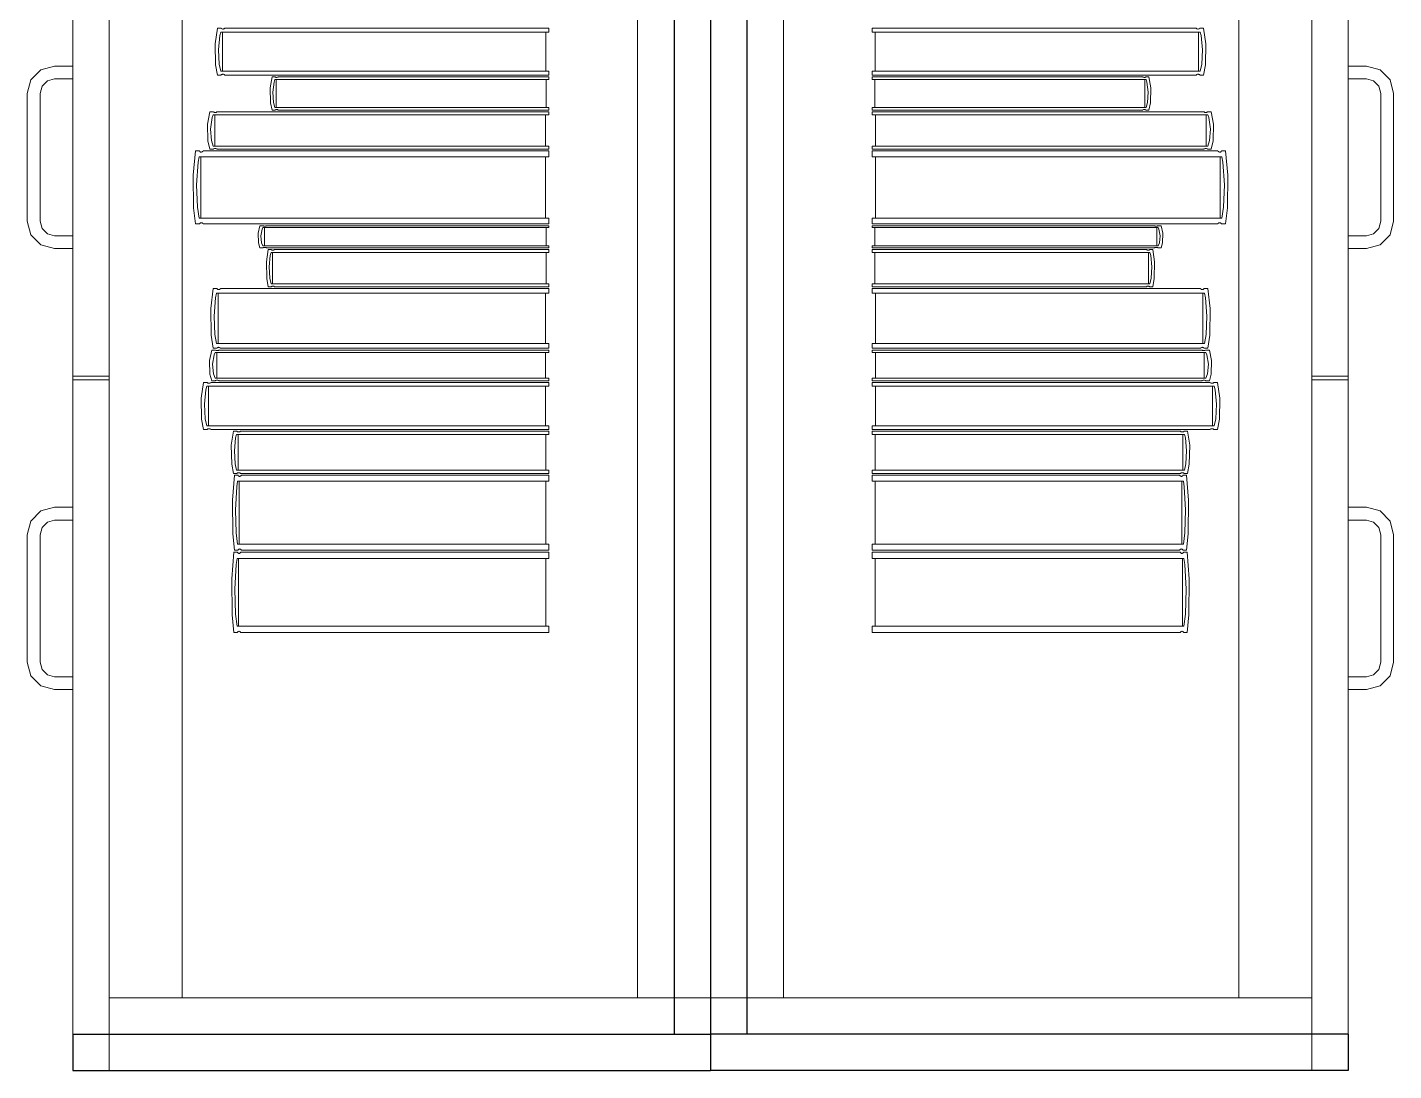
# Model space of a CAD drawing. Header units: inches. Extents: x -19 to 5698, y -728 to 92.
# Drawn here: x 105.477 to 106.227, y 38.098 to 38.671 of the extents above; entities that cross this region are included whole.
import ezdxf

# ---------------------------------------------------------------- set-up
doc = ezdxf.new("R2010")
doc.units = ezdxf.units.IN
doc.header["$MEASUREMENT"] = 0
doc.set_wipeout_variables(frame=1)
doc.linetypes.add('Wipeout_Contour', pattern=[1, 0, -1])
doc.layers.add('Interior - Mobiliario', color=7, linetype='Continuous')

msp = doc.modelspace()

# ---------------------------------------------------------------- linework, layer by layer
at = {"layer": 'Interior - Mobiliario', "color": 175, "linetype": 'Continuous', "lineweight": 13}
for p, q in [((105.52193, 38.11827), (105.52193, 39.57827)), ((105.83193, 39.57827), (105.83193, 38.11827)), ((105.87193, 39.57827), (105.87193, 38.11827)), ((106.18193, 38.11827), (106.18193, 39.57827)), ((105.52193, 38.13827), (105.52193, 39.55827)), ((105.56193, 39.55827), (105.56193, 38.13827)), ((105.81193, 38.13827), (105.81193, 39.55827)), ((105.89193, 38.13827), (105.89193, 39.55827)), ((106.14193, 39.55827), (106.14193, 38.13827)), ((106.18193, 38.13827), (106.18193, 39.55827)), ((105.50193, 38.83827), (105.50193, 38.47927)), ((105.52193, 38.83827), (105.52193, 38.47927)), ((106.18193, 38.83827), (106.18193, 38.47927)), ((106.20193, 38.83827), (106.20193, 38.47927)), ((105.58007, 38.6615), (105.58129, 38.67005)), ((105.58129, 38.67005), (105.58327, 38.67005)), ((105.58327, 38.67005), (105.58342, 38.66992)), ((105.58518, 38.66995), (105.58528, 38.67005)), ((105.58528, 38.67005), (105.76328, 38.67005)), ((105.76328, 38.67005), (105.76328, 38.668)), ((106.11858, 38.67005), (105.94059, 38.67005)), ((105.94059, 38.67005), (105.94059, 38.668)), ((106.11868, 38.66995), (106.11858, 38.67005)), ((106.1206, 38.67005), (106.12045, 38.66992)), ((106.12258, 38.67005), (106.1206, 38.67005)), ((106.1238, 38.6615), (106.12258, 38.67005)), ((105.58257, 38.66606), (105.58181, 38.65819)), ((105.58311, 38.668), (105.58257, 38.66606)), ((105.76328, 38.668), (105.58311, 38.668)), ((105.58342, 38.66992), (105.58365, 38.66977)), ((105.58365, 38.66977), (105.58391, 38.66967)), ((105.58391, 38.66967), (105.58417, 38.66962)), ((105.58402, 38.64645), (105.58402, 38.668)), ((105.58417, 38.66962), (105.58444, 38.66963)), ((105.58444, 38.66963), (105.5847, 38.66969)), ((105.5847, 38.66969), (105.58495, 38.6698)), ((105.58495, 38.6698), (105.58518, 38.66995)), ((105.76146, 38.668), (105.76146, 38.64645)), ((105.94059, 38.668), (106.12076, 38.668)), ((105.94241, 38.668), (105.94241, 38.64645)), ((106.11891, 38.6698), (106.11868, 38.66995)), ((106.11916, 38.66969), (106.11891, 38.6698)), ((106.11943, 38.66963), (106.11916, 38.66969)), ((106.1197, 38.66962), (106.11943, 38.66963)), ((106.11996, 38.66967), (106.1197, 38.66962)), ((106.11985, 38.64645), (106.11985, 38.668)), ((106.12021, 38.66977), (106.11996, 38.66967)), ((106.12045, 38.66992), (106.12021, 38.66977)), ((106.12076, 38.668), (106.1213, 38.66606)), ((106.1213, 38.66606), (106.12206, 38.65819)), ((105.58029, 38.65003), (105.58007, 38.6615)), ((105.58181, 38.65819), (105.58227, 38.65029)), ((106.12206, 38.65819), (106.12159, 38.65029)), ((106.12357, 38.65003), (106.1238, 38.6615)), ((105.48443, 38.64726), (105.49193, 38.64927)), ((105.49193, 38.64927), (105.50193, 38.64927)), ((105.50193, 38.64927), (105.50193, 38.64227)), ((105.58129, 38.6444), (105.58029, 38.65003)), ((105.58227, 38.65029), (105.58311, 38.64645)), ((106.12159, 38.65029), (106.12076, 38.64645)), ((106.12258, 38.6444), (106.12357, 38.65003)), ((106.21193, 38.64927), (106.20193, 38.64927)), ((106.20193, 38.64927), (106.20193, 38.64227)), ((106.21943, 38.64726), (106.21193, 38.64927)), ((105.47693, 38.63427), (105.47894, 38.64177)), ((105.47894, 38.64177), (105.48443, 38.64726)), ((105.48793, 38.6412), (105.48501, 38.63827)), ((105.49193, 38.64227), (105.48793, 38.6412)), ((105.50193, 38.64227), (105.49193, 38.64227)), ((105.58327, 38.6444), (105.58129, 38.6444)), ((105.58311, 38.64645), (105.76328, 38.64645)), ((105.58337, 38.6445), (105.58327, 38.6444)), ((105.5836, 38.64465), (105.58337, 38.6445)), ((105.58385, 38.64476), (105.5836, 38.64465)), ((105.58411, 38.64482), (105.58385, 38.64476)), ((105.58438, 38.64483), (105.58411, 38.64482)), ((105.58465, 38.64478), (105.58438, 38.64483)), ((105.5849, 38.64468), (105.58465, 38.64478)), ((105.58513, 38.64454), (105.5849, 38.64468)), ((105.58528, 38.6444), (105.58513, 38.64454)), ((105.76328, 38.6444), (105.58528, 38.6444)), ((105.6103, 38.63733), (105.61132, 38.6434)), ((105.61132, 38.6434), (105.61298, 38.6434)), ((105.61239, 38.64056), (105.61176, 38.63499)), ((105.61284, 38.64194), (105.61239, 38.64056)), ((105.76328, 38.64194), (105.61284, 38.64194)), ((105.61298, 38.6434), (105.6131, 38.6433)), ((105.6131, 38.6433), (105.6133, 38.6432)), ((105.6133, 38.6432), (105.61351, 38.64313)), ((105.61351, 38.64313), (105.61373, 38.6431)), ((105.6136, 38.62666), (105.6136, 38.64194)), ((105.61373, 38.6431), (105.61395, 38.6431)), ((105.61395, 38.6431), (105.61417, 38.64314)), ((105.61417, 38.64314), (105.61438, 38.64322)), ((105.61438, 38.64322), (105.61457, 38.64333)), ((105.61457, 38.64333), (105.61466, 38.6434)), ((105.61466, 38.6434), (105.76328, 38.6434)), ((105.76176, 38.64194), (105.76176, 38.62666)), ((105.76328, 38.64645), (105.76328, 38.6444)), ((105.76328, 38.6434), (105.76328, 38.64194)), ((106.12076, 38.64645), (105.94059, 38.64645)), ((105.94059, 38.64645), (105.94059, 38.6444)), ((105.94059, 38.6444), (106.11858, 38.6444)), ((106.08921, 38.6434), (105.94059, 38.6434)), ((105.94059, 38.6434), (105.94059, 38.64194)), ((105.94059, 38.64194), (106.09102, 38.64194)), ((105.94211, 38.64194), (105.94211, 38.62666)), ((106.08929, 38.64333), (106.08921, 38.6434)), ((106.08948, 38.64322), (106.08929, 38.64333)), ((106.08969, 38.64314), (106.08948, 38.64322)), ((106.08991, 38.6431), (106.08969, 38.64314)), ((106.09014, 38.6431), (106.08991, 38.6431)), ((106.09036, 38.64313), (106.09014, 38.6431)), ((106.09026, 38.62666), (106.09026, 38.64194)), ((106.09057, 38.6432), (106.09036, 38.64313)), ((106.09077, 38.6433), (106.09057, 38.6432)), ((106.09089, 38.6434), (106.09077, 38.6433)), ((106.09254, 38.6434), (106.09089, 38.6434)), ((106.09102, 38.64194), (106.09147, 38.64056)), ((106.09147, 38.64056), (106.09211, 38.63499)), ((106.09356, 38.63733), (106.09254, 38.6434)), ((106.11858, 38.6444), (106.11873, 38.64454)), ((106.11873, 38.64454), (106.11897, 38.64468)), ((106.11897, 38.64468), (106.11922, 38.64478)), ((106.11922, 38.64478), (106.11949, 38.64483)), ((106.11949, 38.64483), (106.11975, 38.64482)), ((106.11975, 38.64482), (106.12002, 38.64476)), ((106.12002, 38.64476), (106.12027, 38.64465)), ((106.12027, 38.64465), (106.1205, 38.6445)), ((106.1205, 38.6445), (106.1206, 38.6444)), ((106.1206, 38.6444), (106.12258, 38.6444)), ((106.20193, 38.64227), (106.21193, 38.64227)), ((106.21193, 38.64227), (106.21593, 38.6412)), ((106.21593, 38.6412), (106.21886, 38.63827)), ((106.22492, 38.64177), (106.21943, 38.64726)), ((106.22693, 38.63427), (106.22492, 38.64177)), ((105.47693, 38.56427), (105.47693, 38.63427)), ((105.48501, 38.63827), (105.48393, 38.63427)), ((105.48393, 38.63427), (105.48393, 38.56427)), ((105.61049, 38.6292), (105.6103, 38.63733)), ((105.61176, 38.63499), (105.61215, 38.62939)), ((106.09211, 38.63499), (106.09172, 38.62939)), ((106.09337, 38.6292), (106.09356, 38.63733)), ((106.21886, 38.63827), (106.21993, 38.63427)), ((106.21993, 38.63427), (106.21993, 38.56427)), ((106.22693, 38.56427), (106.22693, 38.63427)), ((105.61132, 38.62521), (105.61049, 38.6292)), ((105.61298, 38.62521), (105.61132, 38.62521)), ((105.61215, 38.62939), (105.61284, 38.62666)), ((105.61284, 38.62666), (105.76328, 38.62666)), ((105.61306, 38.62528), (105.61298, 38.62521)), ((105.61325, 38.62539), (105.61306, 38.62528)), ((105.61346, 38.62546), (105.61325, 38.62539)), ((105.61368, 38.62551), (105.61346, 38.62546)), ((105.61391, 38.62551), (105.61368, 38.62551)), ((105.61413, 38.62548), (105.61391, 38.62551)), ((105.61434, 38.62541), (105.61413, 38.62548)), ((105.61453, 38.6253), (105.61434, 38.62541)), ((105.61466, 38.62521), (105.61453, 38.6253)), ((105.76328, 38.62521), (105.61466, 38.62521)), ((105.76328, 38.62666), (105.76328, 38.62521)), ((106.09102, 38.62666), (105.94059, 38.62666)), ((105.94059, 38.62666), (105.94059, 38.62521)), ((105.94059, 38.62521), (106.08921, 38.62521)), ((106.08921, 38.62521), (106.08933, 38.6253)), ((106.08933, 38.6253), (106.08953, 38.62541)), ((106.08953, 38.62541), (106.08974, 38.62548)), ((106.08974, 38.62548), (106.08996, 38.62551)), ((106.08996, 38.62551), (106.09019, 38.62551)), ((106.09019, 38.62551), (106.09041, 38.62546)), ((106.09041, 38.62546), (106.09061, 38.62539)), ((106.09061, 38.62539), (106.09081, 38.62528)), ((106.09081, 38.62528), (106.09089, 38.62521)), ((106.09089, 38.62521), (106.09254, 38.62521)), ((106.09172, 38.62939), (106.09102, 38.62666)), ((106.09254, 38.62521), (106.09337, 38.6292)), ((105.57579, 38.61739), (105.57704, 38.62421)), ((105.57704, 38.62421), (105.57906, 38.62421)), ((105.57835, 38.62102), (105.57757, 38.61475)), ((105.5789, 38.62257), (105.57835, 38.62102)), ((105.76328, 38.62257), (105.5789, 38.62257)), ((105.57906, 38.62421), (105.57921, 38.6241)), ((105.57921, 38.6241), (105.57946, 38.62398)), ((105.57946, 38.62398), (105.57971, 38.6239)), ((105.57971, 38.6239), (105.57999, 38.62386)), ((105.57983, 38.60539), (105.57983, 38.62257)), ((105.57999, 38.62386), (105.58026, 38.62387)), ((105.58026, 38.62387), (105.58053, 38.62392)), ((105.58053, 38.62392), (105.58079, 38.624)), ((105.58079, 38.624), (105.58102, 38.62413)), ((105.58102, 38.62413), (105.58112, 38.62421)), ((105.58112, 38.62421), (105.76328, 38.62421)), ((105.76141, 38.62257), (105.76141, 38.60539)), ((105.76328, 38.62421), (105.76328, 38.62257)), ((106.12274, 38.62421), (105.94059, 38.62421)), ((105.94059, 38.62421), (105.94059, 38.62257)), ((105.94059, 38.62257), (106.12497, 38.62257)), ((105.94245, 38.62257), (105.94245, 38.60539)), ((106.12285, 38.62413), (106.12274, 38.62421)), ((106.12308, 38.624), (106.12285, 38.62413)), ((106.12334, 38.62392), (106.12308, 38.624)), ((106.12361, 38.62387), (106.12334, 38.62392)), ((106.12388, 38.62386), (106.12361, 38.62387)), ((106.12415, 38.6239), (106.12388, 38.62386)), ((106.12404, 38.60539), (106.12404, 38.62257)), ((106.12441, 38.62398), (106.12415, 38.6239)), ((106.12465, 38.6241), (106.12441, 38.62398)), ((106.12481, 38.62421), (106.12465, 38.6241)), ((106.12683, 38.62421), (106.12481, 38.62421)), ((106.12497, 38.62257), (106.12552, 38.62102)), ((106.12552, 38.62102), (106.1263, 38.61475)), ((106.12808, 38.61739), (106.12683, 38.62421)), ((105.57602, 38.60824), (105.57579, 38.61739)), ((105.57757, 38.61475), (105.57804, 38.60845)), ((106.1263, 38.61475), (106.12582, 38.60845)), ((106.12785, 38.60824), (106.12808, 38.61739)), ((105.56796, 38.5894), (105.56927, 38.60276)), ((105.56927, 38.60276), (105.57138, 38.60276)), ((105.57138, 38.60276), (105.57154, 38.60254)), ((105.57154, 38.60254), (105.57179, 38.60231)), ((105.57317, 38.60236), (105.57342, 38.6026)), ((105.57342, 38.6026), (105.57352, 38.60276)), ((105.57352, 38.60276), (105.76328, 38.60276)), ((105.57704, 38.60376), (105.57602, 38.60824)), ((105.57906, 38.60376), (105.57704, 38.60376)), ((105.57804, 38.60845), (105.5789, 38.60539)), ((105.5789, 38.60539), (105.76328, 38.60539)), ((105.57916, 38.60384), (105.57906, 38.60376)), ((105.5794, 38.60396), (105.57916, 38.60384)), ((105.57966, 38.60405), (105.5794, 38.60396)), ((105.57993, 38.60409), (105.57966, 38.60405)), ((105.5802, 38.6041), (105.57993, 38.60409)), ((105.58047, 38.60406), (105.5802, 38.6041)), ((105.58073, 38.60398), (105.58047, 38.60406)), ((105.58097, 38.60387), (105.58073, 38.60398)), ((105.58112, 38.60376), (105.58097, 38.60387)), ((105.76328, 38.60376), (105.58112, 38.60376)), ((105.76328, 38.60539), (105.76328, 38.60376)), ((105.76328, 38.60276), (105.76328, 38.59955)), ((106.12497, 38.60539), (105.94059, 38.60539)), ((105.94059, 38.60539), (105.94059, 38.60376)), ((105.94059, 38.60376), (106.12274, 38.60376)), ((106.13034, 38.60276), (105.94059, 38.60276)), ((105.94059, 38.60276), (105.94059, 38.59955)), ((106.12274, 38.60376), (106.1229, 38.60387)), ((106.1229, 38.60387), (106.12314, 38.60398)), ((106.12314, 38.60398), (106.1234, 38.60406)), ((106.1234, 38.60406), (106.12367, 38.6041)), ((106.12367, 38.6041), (106.12394, 38.60409)), ((106.12394, 38.60409), (106.12421, 38.60405)), ((106.12421, 38.60405), (106.12447, 38.60396)), ((106.12447, 38.60396), (106.1247, 38.60384)), ((106.1247, 38.60384), (106.12481, 38.60376)), ((106.12481, 38.60376), (106.12683, 38.60376)), ((106.12582, 38.60845), (106.12497, 38.60539)), ((106.12683, 38.60376), (106.12785, 38.60824)), ((106.13045, 38.6026), (106.13034, 38.60276)), ((106.13069, 38.60236), (106.13045, 38.6026)), ((106.13233, 38.60254), (106.13208, 38.60231)), ((106.13249, 38.60276), (106.13233, 38.60254)), ((106.1346, 38.60276), (106.13249, 38.60276)), ((106.1359, 38.5894), (106.1346, 38.60276)), ((105.57063, 38.59651), (105.56982, 38.58423)), ((105.57121, 38.59955), (105.57063, 38.59651)), ((105.76328, 38.59955), (105.57121, 38.59955)), ((105.57179, 38.60231), (105.57206, 38.60216)), ((105.57206, 38.60216), (105.57234, 38.60209)), ((105.57218, 38.56591), (105.57218, 38.59955)), ((105.57234, 38.60209), (105.57263, 38.6021)), ((105.57263, 38.6021), (105.57291, 38.60219)), ((105.57291, 38.60219), (105.57317, 38.60236)), ((105.76134, 38.59955), (105.76134, 38.56591)), ((105.94059, 38.59955), (106.13266, 38.59955)), ((105.94253, 38.59955), (105.94253, 38.56591)), ((106.13096, 38.60219), (106.13069, 38.60236)), ((106.13124, 38.6021), (106.13096, 38.60219)), ((106.13153, 38.60209), (106.13124, 38.6021)), ((106.13181, 38.60216), (106.13153, 38.60209)), ((106.13169, 38.56591), (106.13169, 38.59955)), ((106.13208, 38.60231), (106.13181, 38.60216)), ((106.13266, 38.59955), (106.13324, 38.59651)), ((106.13324, 38.59651), (106.13405, 38.58423)), ((105.56821, 38.57149), (105.56796, 38.5894)), ((106.13566, 38.57149), (106.1359, 38.5894)), ((105.56982, 38.58423), (105.57032, 38.57191)), ((106.13405, 38.58423), (106.13355, 38.57191)), ((105.56927, 38.5627), (105.56821, 38.57149)), ((105.57032, 38.57191), (105.57121, 38.56591)), ((105.57121, 38.56591), (105.76328, 38.56591)), ((105.76328, 38.56591), (105.76328, 38.5627)), ((106.13266, 38.56591), (105.94059, 38.56591)), ((105.94059, 38.56591), (105.94059, 38.5627)), ((106.13355, 38.57191), (106.13266, 38.56591)), ((106.1346, 38.5627), (106.13566, 38.57149)), ((105.47894, 38.55677), (105.47693, 38.56427)), ((105.48393, 38.56427), (105.48501, 38.56027)), ((105.48501, 38.56027), (105.48793, 38.55734)), ((105.57138, 38.5627), (105.56927, 38.5627)), ((105.57148, 38.56286), (105.57138, 38.5627)), ((105.57173, 38.5631), (105.57148, 38.56286)), ((105.572, 38.56327), (105.57173, 38.5631)), ((105.57228, 38.56336), (105.572, 38.56327)), ((105.57256, 38.56337), (105.57228, 38.56336)), ((105.57284, 38.5633), (105.57256, 38.56337)), ((105.57312, 38.56315), (105.57284, 38.5633)), ((105.57337, 38.56292), (105.57312, 38.56315)), ((105.57352, 38.5627), (105.57337, 38.56292)), ((105.76328, 38.5627), (105.57352, 38.5627)), ((105.60359, 38.55769), (105.60465, 38.5617)), ((105.60378, 38.5523), (105.60359, 38.55769)), ((105.60465, 38.5617), (105.60637, 38.5617)), ((105.60577, 38.55983), (105.6051, 38.55614)), ((105.60624, 38.56074), (105.60577, 38.55983)), ((105.76328, 38.56074), (105.60624, 38.56074)), ((105.60637, 38.5617), (105.60651, 38.56164)), ((105.60651, 38.56164), (105.60671, 38.56157)), ((105.60671, 38.56157), (105.60693, 38.56152)), ((105.60693, 38.56152), (105.60716, 38.5615)), ((105.60703, 38.55063), (105.60703, 38.56074)), ((105.60716, 38.5615), (105.6074, 38.5615)), ((105.6074, 38.5615), (105.60763, 38.56153)), ((105.60763, 38.56153), (105.60784, 38.56158)), ((105.60784, 38.56158), (105.60804, 38.56166)), ((105.60804, 38.56166), (105.60813, 38.5617)), ((105.60813, 38.5617), (105.76328, 38.5617)), ((105.76169, 38.56074), (105.76169, 38.55063)), ((105.76328, 38.5617), (105.76328, 38.56074)), ((105.94059, 38.5627), (106.13034, 38.5627)), ((106.09574, 38.5617), (105.94059, 38.5617)), ((105.94059, 38.5617), (105.94059, 38.56074)), ((105.94059, 38.56074), (106.09763, 38.56074)), ((105.94218, 38.56074), (105.94218, 38.55063)), ((106.09582, 38.56166), (106.09574, 38.5617)), ((106.09602, 38.56158), (106.09582, 38.56166)), ((106.09624, 38.56153), (106.09602, 38.56158)), ((106.09647, 38.5615), (106.09624, 38.56153)), ((106.0967, 38.5615), (106.09647, 38.5615)), ((106.09694, 38.56152), (106.0967, 38.5615)), ((106.09684, 38.55063), (106.09684, 38.56074)), ((106.09716, 38.56157), (106.09694, 38.56152)), ((106.09736, 38.56164), (106.09716, 38.56157)), ((106.09749, 38.5617), (106.09736, 38.56164)), ((106.09922, 38.5617), (106.09749, 38.5617)), ((106.09763, 38.56074), (106.0981, 38.55983)), ((106.0981, 38.55983), (106.09876, 38.55614)), ((106.10028, 38.55769), (106.09922, 38.5617)), ((106.10008, 38.5523), (106.10028, 38.55769)), ((106.13034, 38.5627), (106.1305, 38.56292)), ((106.1305, 38.56292), (106.13075, 38.56315)), ((106.13075, 38.56315), (106.13102, 38.5633)), ((106.13102, 38.5633), (106.1313, 38.56337)), ((106.1313, 38.56337), (106.13159, 38.56336)), ((106.13159, 38.56336), (106.13187, 38.56327)), ((106.13187, 38.56327), (106.13214, 38.5631)), ((106.13214, 38.5631), (106.13238, 38.56286)), ((106.13238, 38.56286), (106.13249, 38.5627)), ((106.13249, 38.5627), (106.1346, 38.5627)), ((106.21886, 38.56027), (106.21593, 38.55734)), ((106.21993, 38.56427), (106.21886, 38.56027)), ((106.22492, 38.55677), (106.22693, 38.56427)), ((105.48443, 38.55128), (105.47894, 38.55677)), ((105.49193, 38.54927), (105.48443, 38.55128)), ((105.48793, 38.55734), (105.49193, 38.55627)), ((105.49193, 38.55627), (105.50193, 38.55627)), ((105.50193, 38.55627), (105.50193, 38.54927)), ((105.60465, 38.54966), (105.60378, 38.5523)), ((105.6051, 38.55614), (105.60551, 38.55243)), ((105.60551, 38.55243), (105.60624, 38.55063)), ((105.60624, 38.55063), (105.76328, 38.55063)), ((105.76328, 38.55063), (105.76328, 38.54966)), ((106.09763, 38.55063), (105.94059, 38.55063)), ((105.94059, 38.55063), (105.94059, 38.54966)), ((106.09836, 38.55243), (106.09763, 38.55063)), ((106.09876, 38.55614), (106.09836, 38.55243)), ((106.09922, 38.54966), (106.10008, 38.5523)), ((106.20193, 38.55627), (106.20193, 38.54927)), ((106.21193, 38.55627), (106.20193, 38.55627)), ((106.21593, 38.55734), (106.21193, 38.55627)), ((106.21193, 38.54927), (106.21943, 38.55128)), ((106.21943, 38.55128), (106.22492, 38.55677)), ((105.50193, 38.54927), (105.49193, 38.54927)), ((105.60637, 38.54966), (105.60465, 38.54966)), ((105.60646, 38.54971), (105.60637, 38.54966)), ((105.60666, 38.54978), (105.60646, 38.54971)), ((105.60688, 38.54984), (105.60666, 38.54978)), ((105.60711, 38.54986), (105.60688, 38.54984)), ((105.60734, 38.54987), (105.60711, 38.54986)), ((105.60758, 38.54984), (105.60734, 38.54987)), ((105.6078, 38.5498), (105.60758, 38.54984)), ((105.608, 38.54973), (105.6078, 38.5498)), ((105.60813, 38.54966), (105.608, 38.54973)), ((105.76328, 38.54966), (105.60813, 38.54966)), ((105.60813, 38.54187), (105.60916, 38.54866)), ((105.60916, 38.54866), (105.61084, 38.54866)), ((105.61025, 38.54549), (105.6096, 38.53924)), ((105.6107, 38.54703), (105.61025, 38.54549)), ((105.76328, 38.54703), (105.6107, 38.54703)), ((105.61084, 38.54866), (105.61097, 38.54855)), ((105.61097, 38.54855), (105.61116, 38.54844)), ((105.61116, 38.54844), (105.61138, 38.54836)), ((105.61138, 38.54836), (105.6116, 38.54832)), ((105.61147, 38.52992), (105.61147, 38.54703)), ((105.6116, 38.54832), (105.61183, 38.54833)), ((105.61183, 38.54833), (105.61205, 38.54837)), ((105.61205, 38.54837), (105.61227, 38.54846)), ((105.61227, 38.54846), (105.61246, 38.54859)), ((105.61246, 38.54859), (105.61255, 38.54866)), ((105.61255, 38.54866), (105.76328, 38.54866)), ((105.76174, 38.54703), (105.76174, 38.52992)), ((105.76328, 38.54866), (105.76328, 38.54703)), ((105.94059, 38.54966), (106.09574, 38.54966)), ((106.09132, 38.54866), (105.94059, 38.54866)), ((105.94059, 38.54866), (105.94059, 38.54703)), ((105.94059, 38.54703), (106.09316, 38.54703)), ((105.94213, 38.54703), (105.94213, 38.52992)), ((106.09141, 38.54859), (106.09132, 38.54866)), ((106.0916, 38.54846), (106.09141, 38.54859)), ((106.09181, 38.54837), (106.0916, 38.54846)), ((106.09204, 38.54833), (106.09181, 38.54837)), ((106.09226, 38.54832), (106.09204, 38.54833)), ((106.09249, 38.54836), (106.09226, 38.54832)), ((106.09239, 38.52992), (106.09239, 38.54703)), ((106.0927, 38.54844), (106.09249, 38.54836)), ((106.0929, 38.54855), (106.0927, 38.54844)), ((106.09303, 38.54866), (106.0929, 38.54855)), ((106.0947, 38.54866), (106.09303, 38.54866)), ((106.09316, 38.54703), (106.09362, 38.54549)), ((106.09362, 38.54549), (106.09426, 38.53924)), ((106.09574, 38.54187), (106.0947, 38.54866)), ((106.09574, 38.54966), (106.09587, 38.54973)), ((106.09587, 38.54973), (106.09607, 38.5498)), ((106.09607, 38.5498), (106.09629, 38.54984)), ((106.09629, 38.54984), (106.09652, 38.54987)), ((106.09652, 38.54987), (106.09676, 38.54986)), ((106.09676, 38.54986), (106.09699, 38.54984)), ((106.09699, 38.54984), (106.0972, 38.54978)), ((106.0972, 38.54978), (106.0974, 38.54971)), ((106.0974, 38.54971), (106.09749, 38.54966)), ((106.09749, 38.54966), (106.09922, 38.54966)), ((106.20193, 38.54927), (106.21193, 38.54927)), ((105.60832, 38.53275), (105.60813, 38.54187)), ((105.6096, 38.53924), (105.61, 38.53297)), ((106.09426, 38.53924), (106.09387, 38.53297)), ((106.09555, 38.53275), (106.09574, 38.54187)), ((105.60916, 38.52829), (105.60832, 38.53275)), ((105.61084, 38.52829), (105.60916, 38.52829)), ((105.61, 38.53297), (105.6107, 38.52992)), ((105.6107, 38.52992), (105.76328, 38.52992)), ((105.61092, 38.52836), (105.61084, 38.52829)), ((105.61112, 38.52849), (105.61092, 38.52836)), ((105.61133, 38.52857), (105.61112, 38.52849)), ((105.61155, 38.52862), (105.61133, 38.52857)), ((105.61178, 38.52863), (105.61155, 38.52862)), ((105.612, 38.52859), (105.61178, 38.52863)), ((105.61222, 38.52851), (105.612, 38.52859)), ((105.61242, 38.52839), (105.61222, 38.52851)), ((105.61255, 38.52829), (105.61242, 38.52839)), ((105.76328, 38.52829), (105.61255, 38.52829)), ((105.76328, 38.52992), (105.76328, 38.52829)), ((106.09316, 38.52992), (105.94059, 38.52992)), ((105.94059, 38.52992), (105.94059, 38.52829)), ((105.94059, 38.52829), (106.09132, 38.52829)), ((106.09132, 38.52829), (106.09145, 38.52839)), ((106.09145, 38.52839), (106.09165, 38.52851)), ((106.09165, 38.52851), (106.09186, 38.52859)), ((106.09186, 38.52859), (106.09209, 38.52863)), ((106.09209, 38.52863), (106.09231, 38.52862)), ((106.09231, 38.52862), (106.09254, 38.52857)), ((106.09254, 38.52857), (106.09275, 38.52849)), ((106.09275, 38.52849), (106.09294, 38.52836)), ((106.09294, 38.52836), (106.09303, 38.52829)), ((106.09303, 38.52829), (106.0947, 38.52829)), ((106.09387, 38.53297), (106.09316, 38.52992)), ((106.0947, 38.52829), (106.09555, 38.53275)), ((105.5777, 38.51635), (105.57894, 38.52729)), ((105.57894, 38.52729), (105.58094, 38.52729)), ((105.58023, 38.52217), (105.57946, 38.51212)), ((105.58078, 38.52466), (105.58023, 38.52217)), ((105.76328, 38.52466), (105.58078, 38.52466)), ((105.58094, 38.52729), (105.58109, 38.52711)), ((105.58109, 38.52711), (105.58133, 38.52692)), ((105.58133, 38.52692), (105.58159, 38.5268)), ((105.58159, 38.5268), (105.58186, 38.52674)), ((105.5817, 38.49711), (105.5817, 38.52466)), ((105.58186, 38.52674), (105.58213, 38.52674)), ((105.58213, 38.52674), (105.58239, 38.52682)), ((105.58239, 38.52682), (105.58265, 38.52696)), ((105.58265, 38.52696), (105.58288, 38.52716)), ((105.58288, 38.52716), (105.58298, 38.52729)), ((105.58298, 38.52729), (105.76328, 38.52729)), ((105.76143, 38.52466), (105.76143, 38.49711)), ((105.76328, 38.52729), (105.76328, 38.52466)), ((106.12089, 38.52729), (105.94059, 38.52729)), ((105.94059, 38.52729), (105.94059, 38.52466)), ((105.94059, 38.52466), (106.12309, 38.52466)), ((105.94243, 38.52466), (105.94243, 38.49711)), ((106.12099, 38.52716), (106.12089, 38.52729)), ((106.12122, 38.52696), (106.12099, 38.52716)), ((106.12147, 38.52682), (106.12122, 38.52696)), ((106.12174, 38.52674), (106.12147, 38.52682)), ((106.12201, 38.52674), (106.12174, 38.52674)), ((106.12228, 38.5268), (106.12201, 38.52674)), ((106.12217, 38.49711), (106.12217, 38.52466)), ((106.12254, 38.52692), (106.12228, 38.5268)), ((106.12278, 38.52711), (106.12254, 38.52692)), ((106.12293, 38.52729), (106.12278, 38.52711)), ((106.12493, 38.52729), (106.12293, 38.52729)), ((106.12309, 38.52466), (106.12363, 38.52217)), ((106.12363, 38.52217), (106.1244, 38.51212)), ((106.12617, 38.51635), (106.12493, 38.52729)), ((105.57793, 38.50168), (105.5777, 38.51635)), ((106.12594, 38.50168), (106.12617, 38.51635)), ((105.57946, 38.51212), (105.57993, 38.50202)), ((106.1244, 38.51212), (106.12393, 38.50202)), ((105.57894, 38.49449), (105.57793, 38.50168)), ((105.57993, 38.50202), (105.58078, 38.49711)), ((106.12393, 38.50202), (106.12309, 38.49711)), ((106.12493, 38.49449), (106.12594, 38.50168)), ((105.57688, 38.4879), (105.57812, 38.49349)), ((105.57812, 38.49349), (105.58013, 38.49349)), ((105.57942, 38.49087), (105.57865, 38.48573)), ((105.58094, 38.49449), (105.57894, 38.49449)), ((105.57997, 38.49215), (105.57942, 38.49087)), ((105.76328, 38.49215), (105.57997, 38.49215)), ((105.58013, 38.49349), (105.58029, 38.4934)), ((105.58029, 38.4934), (105.58052, 38.4933)), ((105.58052, 38.4933), (105.58078, 38.49324)), ((105.58078, 38.49711), (105.76328, 38.49711)), ((105.58078, 38.49324), (105.58105, 38.49321)), ((105.5809, 38.47806), (105.5809, 38.49215)), ((105.58104, 38.49461), (105.58094, 38.49449)), ((105.58128, 38.49481), (105.58104, 38.49461)), ((105.58105, 38.49321), (105.58133, 38.49321)), ((105.58153, 38.49495), (105.58128, 38.49481)), ((105.58133, 38.49321), (105.58159, 38.49325)), ((105.5818, 38.49503), (105.58153, 38.49495)), ((105.58159, 38.49325), (105.58185, 38.49332)), ((105.58207, 38.49504), (105.5818, 38.49503)), ((105.58185, 38.49332), (105.58208, 38.49342)), ((105.58234, 38.49497), (105.58207, 38.49504)), ((105.58208, 38.49342), (105.58218, 38.49349)), ((105.58218, 38.49349), (105.76328, 38.49349)), ((105.58259, 38.49485), (105.58234, 38.49497)), ((105.58283, 38.49466), (105.58259, 38.49485)), ((105.58298, 38.49449), (105.58283, 38.49466)), ((105.76328, 38.49449), (105.58298, 38.49449)), ((105.76143, 38.49215), (105.76143, 38.47806)), ((105.76328, 38.49711), (105.76328, 38.49449)), ((105.76328, 38.49349), (105.76328, 38.49215)), ((106.12309, 38.49711), (105.94059, 38.49711)), ((105.94059, 38.49711), (105.94059, 38.49449)), ((105.94059, 38.49449), (106.12089, 38.49449)), ((106.12168, 38.49349), (105.94059, 38.49349)), ((105.94059, 38.49349), (105.94059, 38.49215)), ((105.94059, 38.49215), (106.1239, 38.49215)), ((105.94244, 38.49215), (105.94244, 38.47806)), ((106.12089, 38.49449), (106.12104, 38.49466)), ((106.12104, 38.49466), (106.12127, 38.49485)), ((106.12127, 38.49485), (106.12153, 38.49497)), ((106.12153, 38.49497), (106.1218, 38.49504)), ((106.12179, 38.49342), (106.12168, 38.49349)), ((106.12202, 38.49332), (106.12179, 38.49342)), ((106.1218, 38.49504), (106.12207, 38.49503)), ((106.12227, 38.49325), (106.12202, 38.49332)), ((106.12207, 38.49503), (106.12234, 38.49495)), ((106.12254, 38.49321), (106.12227, 38.49325)), ((106.12234, 38.49495), (106.12259, 38.49481)), ((106.12281, 38.49321), (106.12254, 38.49321)), ((106.12259, 38.49481), (106.12283, 38.49461)), ((106.12308, 38.49324), (106.12281, 38.49321)), ((106.12283, 38.49461), (106.12293, 38.49449)), ((106.12293, 38.49449), (106.12493, 38.49449)), ((106.12297, 38.47806), (106.12297, 38.49215)), ((106.12334, 38.4933), (106.12308, 38.49324)), ((106.12358, 38.4934), (106.12334, 38.4933)), ((106.12373, 38.49349), (106.12358, 38.4934)), ((106.12575, 38.49349), (106.12373, 38.49349)), ((106.1239, 38.49215), (106.12444, 38.49087)), ((106.12444, 38.49087), (106.12522, 38.48573)), ((106.12699, 38.4879), (106.12575, 38.49349)), ((105.57711, 38.4804), (105.57688, 38.4879)), ((105.57865, 38.48573), (105.57912, 38.48057)), ((106.12522, 38.48573), (106.12475, 38.48057)), ((106.12676, 38.4804), (106.12699, 38.4879)), ((105.50193, 38.47927), (105.52193, 38.47927)), ((105.50193, 38.47727), (105.52193, 38.47727)), ((105.5723, 38.46714), (105.57358, 38.47572)), ((105.57358, 38.47572), (105.57564, 38.47572)), ((105.57564, 38.47572), (105.5758, 38.47558)), ((105.5758, 38.47558), (105.57604, 38.47544)), ((105.57604, 38.47544), (105.57631, 38.47534)), ((105.57631, 38.47534), (105.57658, 38.47529)), ((105.57658, 38.47529), (105.57686, 38.4753)), ((105.57686, 38.4753), (105.57714, 38.47536)), ((105.57812, 38.47672), (105.57711, 38.4804)), ((105.57714, 38.47536), (105.5774, 38.47547)), ((105.5774, 38.47547), (105.57764, 38.47562)), ((105.57764, 38.47562), (105.57774, 38.47572)), ((105.57774, 38.47572), (105.76328, 38.47572)), ((105.58013, 38.47672), (105.57812, 38.47672)), ((105.57912, 38.48057), (105.57997, 38.47806)), ((105.57997, 38.47806), (105.76328, 38.47806)), ((105.58024, 38.47679), (105.58013, 38.47672)), ((105.58047, 38.47689), (105.58024, 38.47679)), ((105.58072, 38.47696), (105.58047, 38.47689)), ((105.58099, 38.477), (105.58072, 38.47696)), ((105.58127, 38.477), (105.58099, 38.477)), ((105.58153, 38.47697), (105.58127, 38.477)), ((105.58179, 38.47691), (105.58153, 38.47697)), ((105.58203, 38.47681), (105.58179, 38.47691)), ((105.58218, 38.47672), (105.58203, 38.47681)), ((105.76328, 38.47672), (105.58218, 38.47672)), ((105.76328, 38.47806), (105.76328, 38.47672)), ((105.76328, 38.47572), (105.76328, 38.47366)), ((106.1239, 38.47806), (105.94059, 38.47806)), ((105.94059, 38.47806), (105.94059, 38.47672)), ((105.94059, 38.47672), (106.12168, 38.47672)), ((106.12613, 38.47572), (105.94059, 38.47572)), ((105.94059, 38.47572), (105.94059, 38.47366)), ((106.12168, 38.47672), (106.12184, 38.47681)), ((106.12184, 38.47681), (106.12207, 38.47691)), ((106.12207, 38.47691), (106.12233, 38.47697)), ((106.12233, 38.47697), (106.1226, 38.477)), ((106.1226, 38.477), (106.12287, 38.477)), ((106.12287, 38.477), (106.12314, 38.47696)), ((106.12314, 38.47696), (106.1234, 38.47689)), ((106.1234, 38.47689), (106.12363, 38.47679)), ((106.12363, 38.47679), (106.12373, 38.47672)), ((106.12373, 38.47672), (106.12575, 38.47672)), ((106.12475, 38.48057), (106.1239, 38.47806)), ((106.12575, 38.47672), (106.12676, 38.4804)), ((106.12623, 38.47562), (106.12613, 38.47572)), ((106.12647, 38.47547), (106.12623, 38.47562)), ((106.12673, 38.47536), (106.12647, 38.47547)), ((106.12701, 38.4753), (106.12673, 38.47536)), ((106.12729, 38.47529), (106.12701, 38.4753)), ((106.12756, 38.47534), (106.12729, 38.47529)), ((106.12783, 38.47544), (106.12756, 38.47534)), ((106.12807, 38.47558), (106.12783, 38.47544)), ((106.12823, 38.47572), (106.12807, 38.47558)), ((106.13029, 38.47572), (106.12823, 38.47572)), ((106.13156, 38.46714), (106.13029, 38.47572)), ((106.20193, 38.47927), (106.18193, 38.47927)), ((106.20193, 38.47727), (106.18193, 38.47727)), ((105.57491, 38.47171), (105.57412, 38.46382)), ((105.57547, 38.47366), (105.57491, 38.47171)), ((105.76328, 38.47366), (105.57547, 38.47366)), ((105.57642, 38.45204), (105.57642, 38.47366)), ((105.76138, 38.47366), (105.76138, 38.45204)), ((105.94059, 38.47366), (106.12839, 38.47366)), ((105.94249, 38.47366), (105.94249, 38.45204)), ((106.12744, 38.45204), (106.12744, 38.47366)), ((106.12839, 38.47366), (106.12895, 38.47171)), ((106.12895, 38.47171), (106.12975, 38.46382)), ((105.57254, 38.45563), (105.5723, 38.46714)), ((105.57412, 38.46382), (105.5746, 38.45589)), ((106.12975, 38.46382), (106.12926, 38.45589)), ((106.13133, 38.45563), (106.13156, 38.46714)), ((105.57358, 38.44998), (105.57254, 38.45563)), ((105.5746, 38.45589), (105.57547, 38.45204)), ((106.12926, 38.45589), (106.12839, 38.45204)), ((106.13029, 38.44998), (106.13133, 38.45563)), ((105.57564, 38.44998), (105.57358, 38.44998)), ((105.57547, 38.45204), (105.76328, 38.45204)), ((105.57575, 38.45008), (105.57564, 38.44998)), ((105.57599, 38.45024), (105.57575, 38.45008)), ((105.57625, 38.45035), (105.57599, 38.45024)), ((105.57652, 38.4504), (105.57625, 38.45035)), ((105.5768, 38.45041), (105.57652, 38.4504)), ((105.57708, 38.45036), (105.5768, 38.45041)), ((105.57734, 38.45027), (105.57708, 38.45036)), ((105.57759, 38.45012), (105.57734, 38.45027)), ((105.57774, 38.44998), (105.57759, 38.45012)), ((105.76328, 38.44998), (105.57774, 38.44998)), ((105.58891, 38.44128), (105.59007, 38.44898)), ((105.59007, 38.44898), (105.59195, 38.44898)), ((105.59129, 38.44538), (105.59057, 38.4383)), ((105.5918, 38.44713), (105.59129, 38.44538)), ((105.76328, 38.44713), (105.5918, 38.44713)), ((105.59195, 38.44898), (105.5921, 38.44886)), ((105.5921, 38.44886), (105.59232, 38.44872)), ((105.59232, 38.44872), (105.59256, 38.44864)), ((105.59256, 38.44864), (105.59281, 38.44859)), ((105.59267, 38.42774), (105.59267, 38.44713)), ((105.59281, 38.44859), (105.59307, 38.4486)), ((105.59307, 38.4486), (105.59332, 38.44865)), ((105.59332, 38.44865), (105.59356, 38.44875)), ((105.59356, 38.44875), (105.59378, 38.44889)), ((105.59378, 38.44889), (105.59387, 38.44898)), ((105.59387, 38.44898), (105.76328, 38.44898)), ((105.76154, 38.44713), (105.76154, 38.42774)), ((105.76328, 38.45204), (105.76328, 38.44998)), ((105.76328, 38.44898), (105.76328, 38.44713)), ((106.12839, 38.45204), (105.94059, 38.45204)), ((105.94059, 38.45204), (105.94059, 38.44998)), ((105.94059, 38.44998), (106.12613, 38.44998)), ((106.11, 38.44898), (105.94059, 38.44898)), ((105.94059, 38.44898), (105.94059, 38.44713)), ((105.94059, 38.44713), (106.11206, 38.44713)), ((105.94232, 38.44713), (105.94232, 38.42774)), ((106.11009, 38.44889), (106.11, 38.44898)), ((106.11031, 38.44875), (106.11009, 38.44889)), ((106.11055, 38.44865), (106.11031, 38.44875)), ((106.1108, 38.4486), (106.11055, 38.44865)), ((106.11105, 38.44859), (106.1108, 38.4486)), ((106.11131, 38.44864), (106.11105, 38.44859)), ((106.1112, 38.42774), (106.1112, 38.44713)), ((106.11155, 38.44872), (106.11131, 38.44864)), ((106.11177, 38.44886), (106.11155, 38.44872)), ((106.11191, 38.44898), (106.11177, 38.44886)), ((106.1138, 38.44898), (106.11191, 38.44898)), ((106.11206, 38.44713), (106.11258, 38.44538)), ((106.11258, 38.44538), (106.1133, 38.4383)), ((106.11496, 38.44128), (106.1138, 38.44898)), ((106.12613, 38.44998), (106.12628, 38.45012)), ((106.12628, 38.45012), (106.12653, 38.45027)), ((106.12653, 38.45027), (106.12679, 38.45036)), ((106.12679, 38.45036), (106.12707, 38.45041)), ((106.12707, 38.45041), (106.12735, 38.4504)), ((106.12735, 38.4504), (106.12762, 38.45035)), ((106.12762, 38.45035), (106.12788, 38.45024)), ((106.12788, 38.45024), (106.12812, 38.45008)), ((106.12812, 38.45008), (106.12823, 38.44998)), ((106.12823, 38.44998), (106.13029, 38.44998)), ((105.58912, 38.43095), (105.58891, 38.44128)), ((105.59057, 38.4383), (105.59101, 38.43119)), ((106.1133, 38.4383), (106.11286, 38.43119)), ((106.11474, 38.43095), (106.11496, 38.44128)), ((105.59007, 38.42589), (105.58912, 38.43095)), ((105.59101, 38.43119), (105.5918, 38.42774)), ((106.11286, 38.43119), (106.11206, 38.42774)), ((106.1138, 38.42589), (106.11474, 38.43095)), ((105.5895, 38.41116), (105.59066, 38.42489)), ((105.59195, 38.42589), (105.59007, 38.42589)), ((105.59066, 38.42489), (105.59254, 38.42489)), ((105.5918, 38.42774), (105.76328, 38.42774)), ((105.59205, 38.42598), (105.59195, 38.42589)), ((105.59227, 38.42612), (105.59205, 38.42598)), ((105.59251, 38.42622), (105.59227, 38.42612)), ((105.59276, 38.42627), (105.59251, 38.42622)), ((105.59254, 38.42489), (105.59268, 38.42467)), ((105.59268, 38.42467), (105.5929, 38.42443)), ((105.59301, 38.42627), (105.59276, 38.42627)), ((105.5929, 38.42443), (105.59314, 38.42428)), ((105.59326, 38.42623), (105.59301, 38.42627)), ((105.59314, 38.42428), (105.59339, 38.4242)), ((105.59351, 38.42614), (105.59326, 38.42623)), ((105.59339, 38.4242), (105.59365, 38.42421)), ((105.59373, 38.42601), (105.59351, 38.42614)), ((105.59365, 38.42421), (105.5939, 38.4243)), ((105.59387, 38.42589), (105.59373, 38.42601)), ((105.76328, 38.42589), (105.59387, 38.42589)), ((105.5939, 38.4243), (105.59413, 38.42448)), ((105.59413, 38.42448), (105.59435, 38.42473)), ((105.59435, 38.42473), (105.59445, 38.42489)), ((105.59445, 38.42489), (105.76328, 38.42489)), ((105.76328, 38.42774), (105.76328, 38.42589)), ((105.76328, 38.42489), (105.76328, 38.42159)), ((106.11206, 38.42774), (105.94059, 38.42774)), ((105.94059, 38.42774), (105.94059, 38.42589)), ((105.94059, 38.42589), (106.11, 38.42589)), ((106.10942, 38.42489), (105.94059, 38.42489)), ((105.94059, 38.42489), (105.94059, 38.42159)), ((106.10952, 38.42473), (106.10942, 38.42489)), ((106.10973, 38.42448), (106.10952, 38.42473)), ((106.10997, 38.4243), (106.10973, 38.42448)), ((106.11022, 38.42421), (106.10997, 38.4243)), ((106.11, 38.42589), (106.11014, 38.42601)), ((106.11014, 38.42601), (106.11036, 38.42614)), ((106.11048, 38.4242), (106.11022, 38.42421)), ((106.11036, 38.42614), (106.1106, 38.42623)), ((106.11073, 38.42428), (106.11048, 38.4242)), ((106.1106, 38.42623), (106.11085, 38.42627)), ((106.11097, 38.42443), (106.11073, 38.42428)), ((106.11085, 38.42627), (106.11111, 38.42627)), ((106.11119, 38.42467), (106.11097, 38.42443)), ((106.11111, 38.42627), (106.11136, 38.42622)), ((106.11133, 38.42489), (106.11119, 38.42467)), ((106.11321, 38.42489), (106.11133, 38.42489)), ((106.11136, 38.42622), (106.1116, 38.42612)), ((106.1116, 38.42612), (106.11182, 38.42598)), ((106.11182, 38.42598), (106.11191, 38.42589)), ((106.11191, 38.42589), (106.1138, 38.42589)), ((106.11437, 38.41116), (106.11321, 38.42489)), ((105.59187, 38.41847), (105.59115, 38.40585)), ((105.59238, 38.42159), (105.59187, 38.41847)), ((105.76328, 38.42159), (105.59238, 38.42159)), ((105.59325, 38.38702), (105.59325, 38.42159)), ((105.76155, 38.42159), (105.76155, 38.38702)), ((105.94059, 38.42159), (106.11148, 38.42159)), ((105.94232, 38.42159), (105.94232, 38.38702)), ((106.11062, 38.38702), (106.11062, 38.42159)), ((106.11148, 38.42159), (106.11199, 38.41847)), ((106.11199, 38.41847), (106.11271, 38.40585)), ((105.58971, 38.39276), (105.5895, 38.41116)), ((106.11415, 38.39276), (106.11437, 38.41116)), ((105.48443, 38.40526), (105.47894, 38.39977)), ((105.49193, 38.40727), (105.48443, 38.40526)), ((105.48793, 38.3992), (105.49193, 38.40027)), ((105.50193, 38.40727), (105.49193, 38.40727)), ((105.49193, 38.40027), (105.50193, 38.40027)), ((105.50193, 38.40027), (105.50193, 38.40727)), ((105.59115, 38.40585), (105.59159, 38.39319)), ((106.11271, 38.40585), (106.11228, 38.39319)), ((106.20193, 38.40727), (106.21193, 38.40727)), ((106.20193, 38.40027), (106.20193, 38.40727)), ((106.21193, 38.40027), (106.20193, 38.40027)), ((106.21193, 38.40727), (106.21943, 38.40526)), ((106.21593, 38.3992), (106.21193, 38.40027)), ((106.21943, 38.40526), (106.22492, 38.39977)), ((105.47894, 38.39977), (105.47693, 38.39227)), ((105.48393, 38.39227), (105.48501, 38.39627)), ((105.48501, 38.39627), (105.48793, 38.3992)), ((105.59066, 38.38373), (105.58971, 38.39276)), ((105.59159, 38.39319), (105.59238, 38.38702)), ((106.11228, 38.39319), (106.11148, 38.38702)), ((106.11321, 38.38373), (106.11415, 38.39276)), ((106.21886, 38.39627), (106.21593, 38.3992)), ((106.21993, 38.39227), (106.21886, 38.39627)), ((106.22492, 38.39977), (106.22693, 38.39227)), ((105.47693, 38.39227), (105.47693, 38.32227)), ((105.48393, 38.32227), (105.48393, 38.39227)), ((105.59238, 38.38702), (105.76328, 38.38702)), ((105.76328, 38.38702), (105.76328, 38.38373)), ((106.11148, 38.38702), (105.94059, 38.38702)), ((105.94059, 38.38702), (105.94059, 38.38373)), ((106.21993, 38.32227), (106.21993, 38.39227)), ((106.22693, 38.39227), (106.22693, 38.32227)), ((105.58915, 38.36799), (105.59031, 38.38273)), ((105.59031, 38.38273), (105.59219, 38.38273)), ((105.59254, 38.38373), (105.59066, 38.38373)), ((105.59204, 38.37919), (105.59153, 38.37584)), ((105.76328, 38.37919), (105.59204, 38.37919)), ((105.59219, 38.38273), (105.59233, 38.38249)), ((105.59233, 38.38249), (105.59256, 38.38224)), ((105.59263, 38.38389), (105.59254, 38.38373)), ((105.59256, 38.38224), (105.5928, 38.38207)), ((105.59285, 38.38414), (105.59263, 38.38389)), ((105.5928, 38.38207), (105.59305, 38.38199)), ((105.59309, 38.38431), (105.59285, 38.38414)), ((105.59291, 38.34208), (105.59291, 38.37919)), ((105.59305, 38.38199), (105.59331, 38.382)), ((105.59334, 38.38441), (105.59309, 38.38431)), ((105.59331, 38.382), (105.59356, 38.3821)), ((105.59359, 38.38442), (105.59334, 38.38441)), ((105.59356, 38.3821), (105.59379, 38.38229)), ((105.59384, 38.38434), (105.59359, 38.38442)), ((105.59379, 38.38229), (105.59401, 38.38256)), ((105.59408, 38.38419), (105.59384, 38.38434)), ((105.59401, 38.38256), (105.59411, 38.38273)), ((105.59431, 38.38395), (105.59408, 38.38419)), ((105.59411, 38.38273), (105.76328, 38.38273)), ((105.59445, 38.38373), (105.59431, 38.38395)), ((105.76328, 38.38373), (105.59445, 38.38373)), ((105.76155, 38.37919), (105.76155, 38.34208)), ((105.76328, 38.38273), (105.76328, 38.37919)), ((105.94059, 38.38373), (106.10942, 38.38373)), ((106.10976, 38.38273), (105.94059, 38.38273)), ((105.94059, 38.38273), (105.94059, 38.37919)), ((105.94059, 38.37919), (106.11183, 38.37919)), ((105.94232, 38.37919), (105.94232, 38.34208)), ((106.10942, 38.38373), (106.10956, 38.38395)), ((106.10956, 38.38395), (106.10978, 38.38419)), ((106.10986, 38.38256), (106.10976, 38.38273)), ((106.10978, 38.38419), (106.11003, 38.38434)), ((106.11007, 38.38229), (106.10986, 38.38256)), ((106.11003, 38.38434), (106.11028, 38.38442)), ((106.11031, 38.3821), (106.11007, 38.38229)), ((106.11028, 38.38442), (106.11053, 38.38441)), ((106.11056, 38.382), (106.11031, 38.3821)), ((106.11053, 38.38441), (106.11078, 38.38431)), ((106.11082, 38.38199), (106.11056, 38.382)), ((106.11078, 38.38431), (106.11102, 38.38414)), ((106.11107, 38.38207), (106.11082, 38.38199)), ((106.11096, 38.34208), (106.11096, 38.37919)), ((106.11102, 38.38414), (106.11124, 38.38389)), ((106.11131, 38.38224), (106.11107, 38.38207)), ((106.11124, 38.38389), (106.11133, 38.38373)), ((106.11153, 38.38249), (106.11131, 38.38224)), ((106.11133, 38.38373), (106.11321, 38.38373)), ((106.11168, 38.38273), (106.11153, 38.38249)), ((106.11356, 38.38273), (106.11168, 38.38273)), ((106.11183, 38.37919), (106.11234, 38.37584)), ((106.11472, 38.36799), (106.11356, 38.38273)), ((105.59153, 38.37584), (105.59081, 38.3623)), ((106.11234, 38.37584), (106.11306, 38.3623)), ((105.58937, 38.34824), (105.58915, 38.36799)), ((106.1145, 38.34824), (106.11472, 38.36799)), ((105.59081, 38.3623), (105.59125, 38.3487)), ((106.11306, 38.3623), (106.11262, 38.3487)), ((105.59031, 38.33855), (105.58937, 38.34824)), ((105.59125, 38.3487), (105.59204, 38.34208)), ((106.11262, 38.3487), (106.11183, 38.34208)), ((106.11356, 38.33855), (106.1145, 38.34824)), ((105.59204, 38.34208), (105.76328, 38.34208)), ((105.76328, 38.34208), (105.76328, 38.33855)), ((106.11183, 38.34208), (105.94059, 38.34208)), ((105.94059, 38.34208), (105.94059, 38.33855)), ((105.59219, 38.33855), (105.59031, 38.33855)), ((105.59229, 38.33872), (105.59219, 38.33855)), ((105.59251, 38.33899), (105.59229, 38.33872)), ((105.59274, 38.33917), (105.59251, 38.33899)), ((105.59299, 38.33927), (105.59274, 38.33917)), ((105.59325, 38.33928), (105.59299, 38.33927)), ((105.5935, 38.3392), (105.59325, 38.33928)), ((105.59374, 38.33903), (105.5935, 38.3392)), ((105.59397, 38.33878), (105.59374, 38.33903)), ((105.59411, 38.33855), (105.59397, 38.33878)), ((105.76328, 38.33855), (105.59411, 38.33855)), ((105.94059, 38.33855), (106.10976, 38.33855)), ((106.10976, 38.33855), (106.1099, 38.33878)), ((106.1099, 38.33878), (106.11012, 38.33903)), ((106.11012, 38.33903), (106.11037, 38.3392)), ((106.11037, 38.3392), (106.11062, 38.33928)), ((106.11062, 38.33928), (106.11087, 38.33927)), ((106.11087, 38.33927), (106.11112, 38.33917)), ((106.11112, 38.33917), (106.11136, 38.33899)), ((106.11136, 38.33899), (106.11158, 38.33872)), ((106.11158, 38.33872), (106.11168, 38.33855)), ((106.11168, 38.33855), (106.11356, 38.33855)), ((105.47693, 38.32227), (105.47894, 38.31477)), ((105.48501, 38.31827), (105.48393, 38.32227)), ((105.48793, 38.31534), (105.48501, 38.31827)), ((106.21593, 38.31534), (106.21886, 38.31827)), ((106.21886, 38.31827), (106.21993, 38.32227)), ((106.22693, 38.32227), (106.22492, 38.31477)), ((105.47894, 38.31477), (105.48443, 38.30928)), ((105.49193, 38.31427), (105.48793, 38.31534)), ((105.50193, 38.31427), (105.49193, 38.31427)), ((105.50193, 38.30727), (105.50193, 38.31427)), ((106.20193, 38.31427), (106.21193, 38.31427)), ((106.20193, 38.30727), (106.20193, 38.31427)), ((106.21193, 38.31427), (106.21593, 38.31534)), ((106.22492, 38.31477), (106.21943, 38.30928)), ((105.48443, 38.30928), (105.49193, 38.30727)), ((105.49193, 38.30727), (105.50193, 38.30727)), ((106.21193, 38.30727), (106.20193, 38.30727)), ((106.21943, 38.30928), (106.21193, 38.30727)), ((105.56193, 38.13827), (105.52193, 38.13827)), ((105.81193, 38.13827), (105.56193, 38.13827)), ((105.89193, 38.13827), (106.14193, 38.13827)), ((106.14193, 38.13827), (106.18193, 38.13827)), ((105.83193, 38.11827), (105.52193, 38.11827)), ((105.87193, 38.11827), (106.18193, 38.11827))]:
    msp.add_line(p, q, dxfattribs=at)

# ---------------------------------------------------------------- next in the draw order: wipeouts: each hides what was drawn before it
at = {"color": 254, "linetype": 'Wipeout_Contour', "lineweight": 0, "ltscale": 3273.376073}
msp.add_wipeout([(105.87193, 38.11827), (105.87193, 39.57827), (105.85193, 39.57827), (105.85193, 38.11827)], dxfattribs=at).dxf.layer = 'Interior - Mobiliario'

# ---------------------------------------------------------------- next in the draw order: linework, layer by layer
at = {"layer": 'Interior - Mobiliario', "color": 175, "linetype": 'Continuous', "lineweight": 30}
for p, q in [((105.85193, 39.57827), (105.85193, 38.11827)), ((105.87193, 39.57827), (105.87193, 38.11827)), ((105.87193, 38.11827), (105.85193, 38.11827))]:
    msp.add_line(p, q, dxfattribs=at)
at = {"layer": 'Interior - Mobiliario', "color": 175, "linetype": 'Continuous', "lineweight": 13}
for p, q in [((105.85193, 39.57827), (105.85193, 38.11827)), ((105.87193, 38.11827), (105.87193, 39.57827)), ((105.85193, 39.55827), (105.85193, 38.13827)), ((105.85193, 38.13827), (105.89193, 38.13827)), ((105.85193, 38.11827), (105.87193, 38.11827))]:
    msp.add_line(p, q, dxfattribs=at)

# ---------------------------------------------------------------- next in the draw order: wipeouts: each hides what was drawn before it
at = {"color": 254, "linetype": 'Wipeout_Contour', "lineweight": 0, "ltscale": 3273.894942}
msp.add_wipeout([(106.20193, 38.09827), (106.20193, 38.11827), (105.85193, 38.11827), (105.85193, 38.09827)], dxfattribs=at).dxf.layer = 'Interior - Mobiliario'

# ---------------------------------------------------------------- next in the draw order: linework, layer by layer
at = {"layer": 'Interior - Mobiliario', "color": 175, "linetype": 'Continuous', "lineweight": 13}
for p, q in [((105.85193, 38.09827), (105.85193, 39.59827)), ((106.20193, 39.59827), (106.20193, 38.09827)), ((105.85193, 39.57827), (105.85193, 38.11827)), ((105.87193, 39.57827), (105.87193, 38.11827)), ((105.87193, 39.57827), (105.87193, 38.11827)), ((105.87193, 39.57827), (105.87193, 38.11827)), ((106.18193, 38.11827), (106.18193, 39.57827)), ((106.18193, 38.11827), (106.18193, 39.57827)), ((106.20193, 38.11827), (106.20193, 39.57827)), ((106.20193, 38.11827), (106.20193, 39.57827)), ((106.18193, 38.11827), (106.18193, 38.47727)), ((106.20193, 38.11827), (106.20193, 38.47727)), ((105.85193, 38.13827), (105.85193, 38.09827)), ((106.18193, 38.09827), (106.18193, 38.13827)), ((105.85193, 38.11827), (105.85193, 38.09827)), ((106.20193, 38.11827), (105.85193, 38.11827)), ((105.85193, 38.11827), (106.20193, 38.11827)), ((105.87193, 38.11827), (106.20193, 38.11827)), ((105.87193, 38.11827), (106.18193, 38.11827)), ((105.87193, 38.11827), (106.18193, 38.11827)), ((106.20193, 38.11827), (106.18193, 38.11827)), ((106.20193, 38.09827), (106.20193, 38.11827)), ((105.85193, 38.09827), (106.20193, 38.09827)), ((105.85193, 38.09827), (106.18193, 38.09827)), ((106.20193, 38.09827), (105.85193, 38.09827))]:
    msp.add_line(p, q, dxfattribs=at)
at = {"layer": 'Interior - Mobiliario', "color": 175, "linetype": 'Continuous', "lineweight": 30}
for p, q in [((106.20193, 38.11827), (105.85193, 38.11827)), ((105.85193, 38.11827), (105.85193, 38.09827)), ((106.20193, 38.11827), (106.20193, 38.09827)), ((106.20193, 38.09827), (105.85193, 38.09827))]:
    msp.add_line(p, q, dxfattribs=at)

# ---------------------------------------------------------------- next in the draw order: wipeouts: each hides what was drawn before it
at = {"color": 254, "linetype": 'Wipeout_Contour', "lineweight": 0, "ltscale": 3273.296163}
msp.add_wipeout([(105.83193, 38.11827), (105.85193, 38.11827), (105.85193, 39.57827), (105.83193, 39.57827)], dxfattribs=at).dxf.layer = 'Interior - Mobiliario'

# ---------------------------------------------------------------- next in the draw order: linework, layer by layer
at = {"layer": 'Interior - Mobiliario', "color": 175, "linetype": 'Continuous', "lineweight": 30}
for p, q in [((105.83193, 39.57827), (105.83193, 38.11827)), ((105.85193, 39.57827), (105.85193, 38.11827)), ((105.83193, 38.11827), (105.85193, 38.11827))]:
    msp.add_line(p, q, dxfattribs=at)
at = {"layer": 'Interior - Mobiliario', "color": 175, "linetype": 'Continuous', "lineweight": 13}
for p, q in [((105.83193, 38.11827), (105.83193, 39.57827)), ((105.85193, 39.57827), (105.85193, 38.11827)), ((105.85193, 39.55827), (105.85193, 38.13827)), ((105.85193, 38.13827), (105.81193, 38.13827)), ((105.85193, 38.11827), (105.83193, 38.11827))]:
    msp.add_line(p, q, dxfattribs=at)

# ---------------------------------------------------------------- next in the draw order: wipeouts: each hides what was drawn before it
at = {"color": 254, "linetype": 'Wipeout_Contour', "lineweight": 0, "ltscale": 3272.496461}
msp.add_wipeout([(105.50193, 38.09827), (105.85193, 38.09827), (105.85193, 38.11827), (105.50193, 38.11827)], dxfattribs=at).dxf.layer = 'Interior - Mobiliario'

# ---------------------------------------------------------------- next in the draw order: linework, layer by layer
at = {"layer": 'Interior - Mobiliario', "color": 175, "linetype": 'Continuous', "lineweight": 13}
for p, q in [((105.50193, 39.59827), (105.50193, 38.09827)), ((105.85193, 38.09827), (105.85193, 39.59827)), ((105.50193, 38.11827), (105.50193, 39.57827)), ((105.50193, 38.11827), (105.50193, 39.57827)), ((105.52193, 38.11827), (105.52193, 39.57827)), ((105.52193, 38.11827), (105.52193, 39.57827)), ((105.83193, 39.57827), (105.83193, 38.11827)), ((105.83193, 39.57827), (105.83193, 38.11827)), ((105.83193, 39.57827), (105.83193, 38.11827)), ((105.85193, 39.57827), (105.85193, 38.11827)), ((105.50193, 38.11827), (105.50193, 38.47727)), ((105.52193, 38.11827), (105.52193, 38.47727)), ((105.52193, 38.09827), (105.52193, 38.13827)), ((105.85193, 38.13827), (105.85193, 38.09827)), ((105.50193, 38.09827), (105.50193, 38.11827)), ((105.50193, 38.11827), (105.85193, 38.11827)), ((105.85193, 38.11827), (105.50193, 38.11827)), ((105.83193, 38.11827), (105.50193, 38.11827)), ((105.50193, 38.11827), (105.52193, 38.11827)), ((105.83193, 38.11827), (105.52193, 38.11827)), ((105.83193, 38.11827), (105.52193, 38.11827)), ((105.85193, 38.11827), (105.85193, 38.09827)), ((105.85193, 38.09827), (105.50193, 38.09827)), ((105.50193, 38.09827), (105.85193, 38.09827)), ((105.85193, 38.09827), (105.52193, 38.09827))]:
    msp.add_line(p, q, dxfattribs=at)
at = {"layer": 'Interior - Mobiliario', "color": 175, "linetype": 'Continuous', "lineweight": 30}
for p, q in [((105.50193, 38.11827), (105.85193, 38.11827)), ((105.50193, 38.11827), (105.50193, 38.09827)), ((105.85193, 38.11827), (105.85193, 38.09827)), ((105.50193, 38.09827), (105.85193, 38.09827))]:
    msp.add_line(p, q, dxfattribs=at)

doc.saveas('drawing.dxf')
